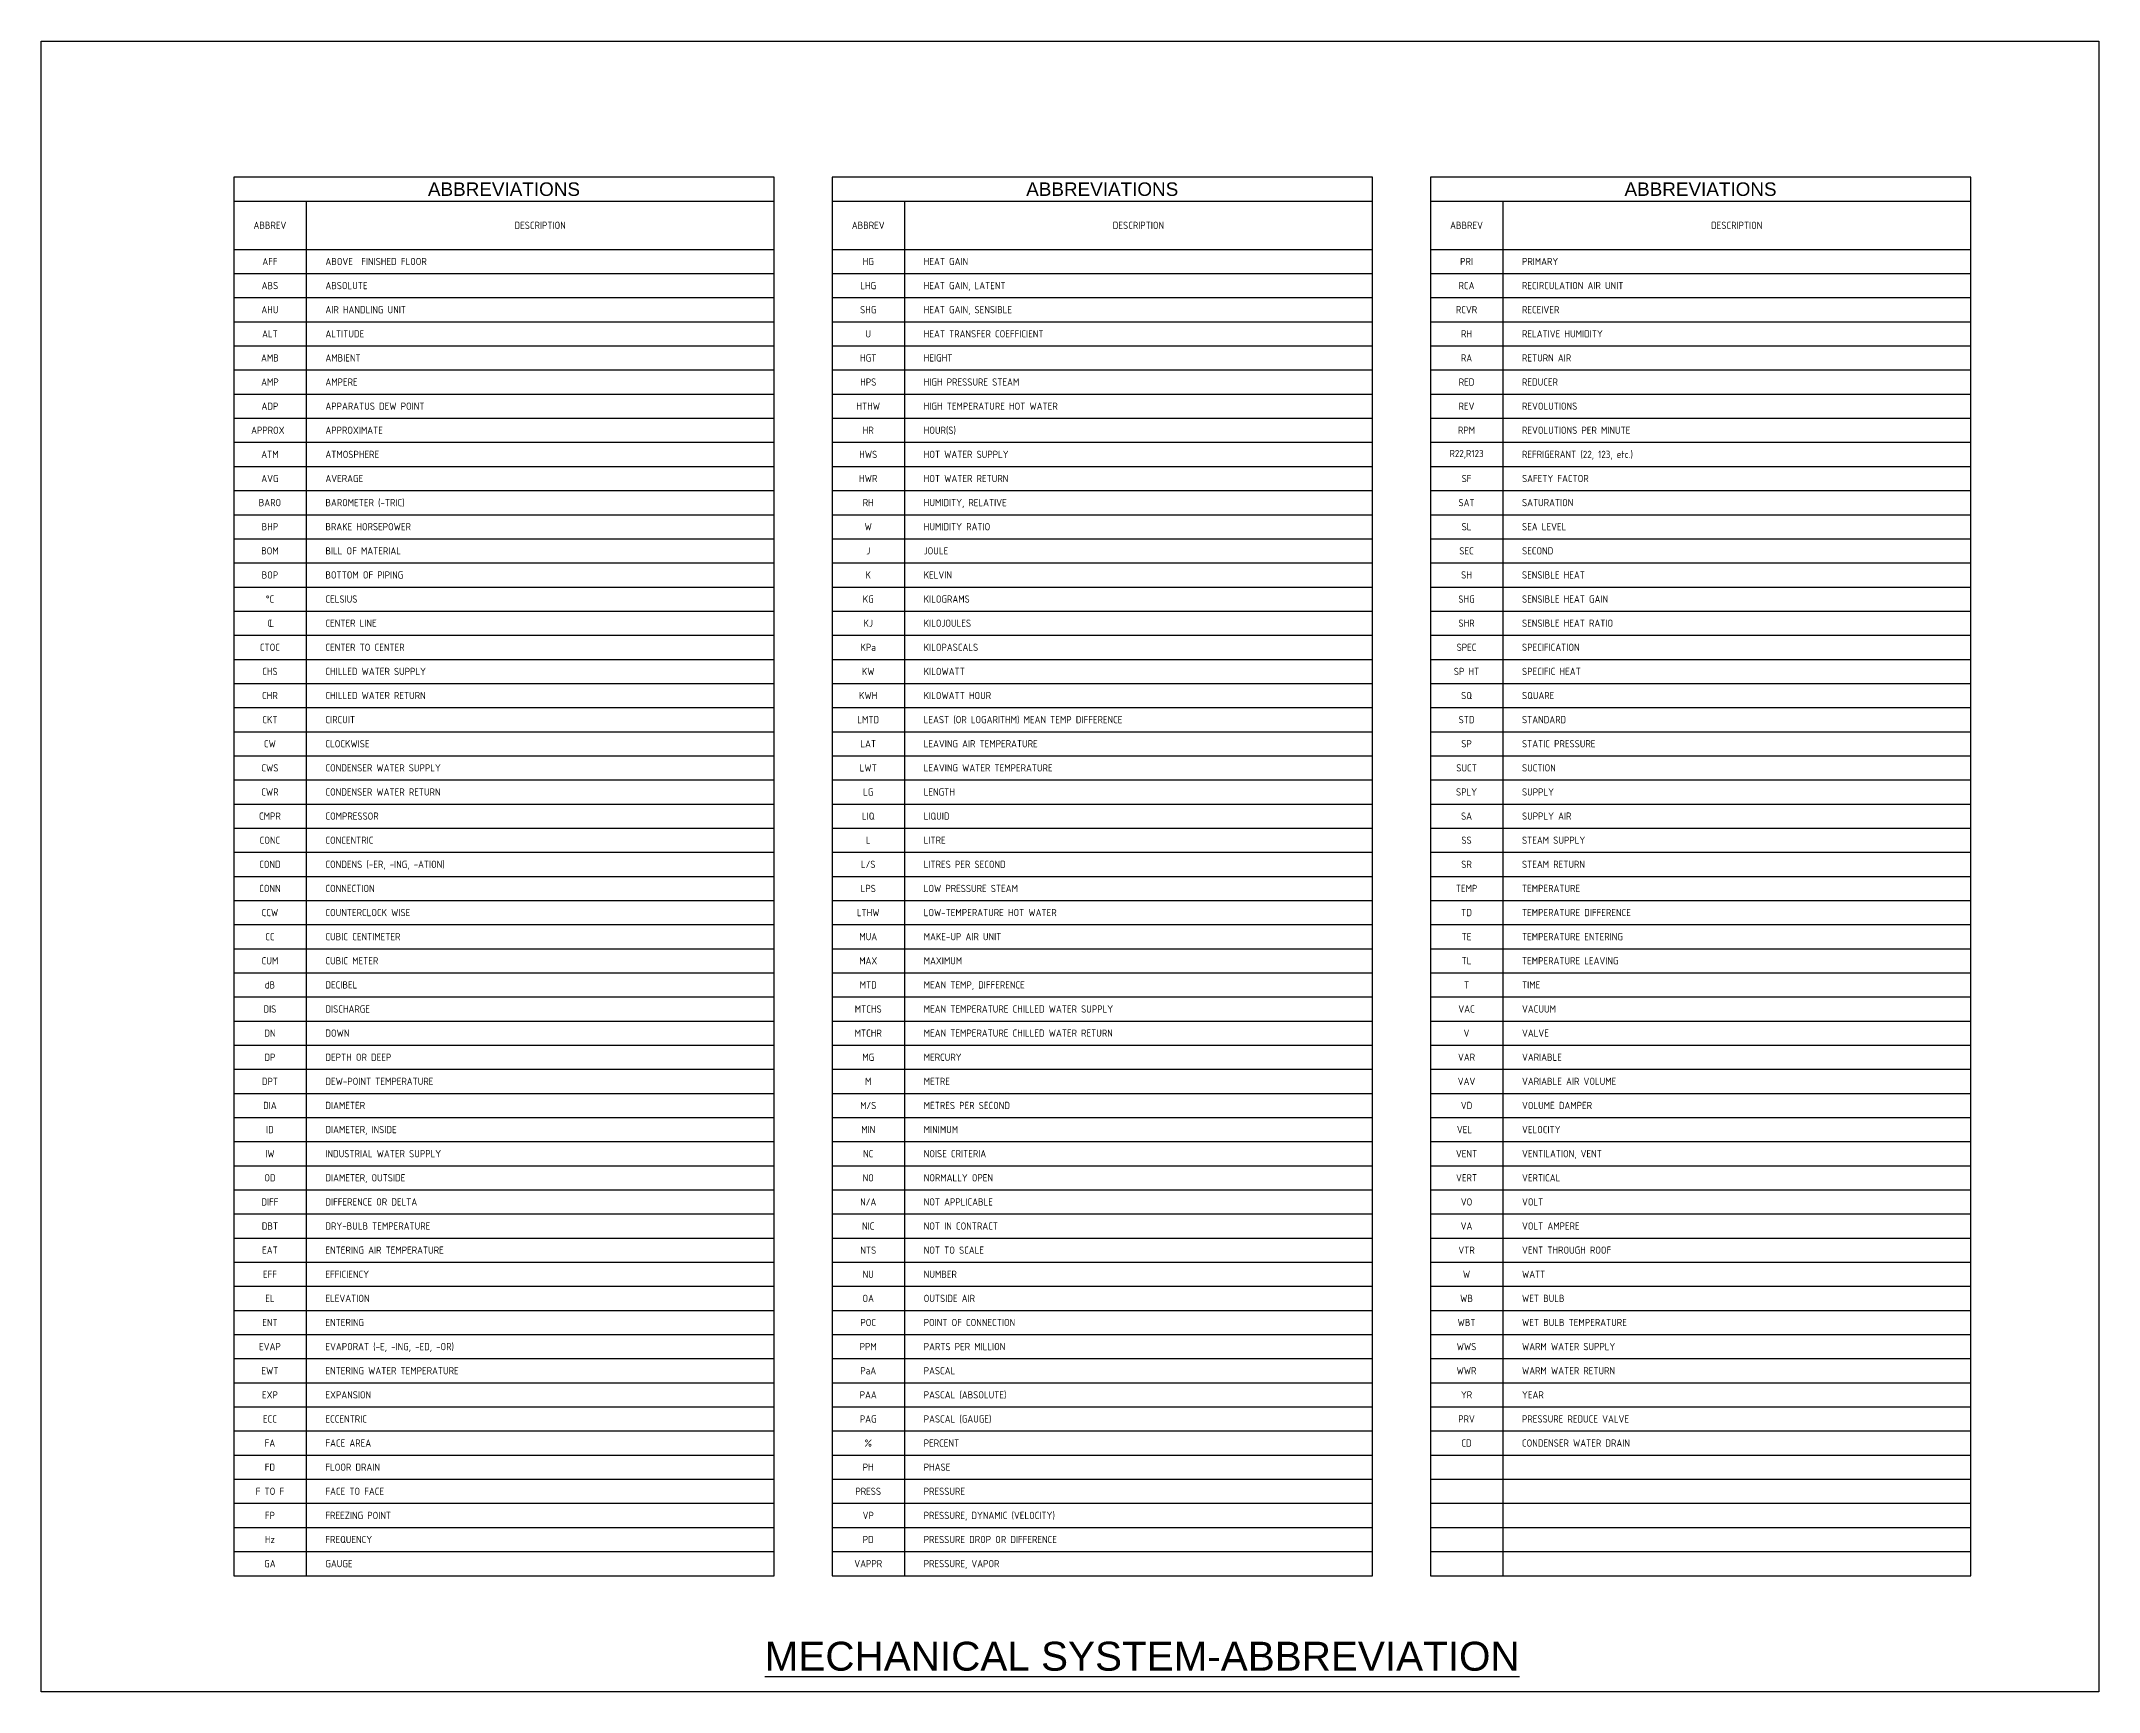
# Model space of a CAD drawing. Extents: x 41366 to 42076, y 84937 to 85507.
import ezdxf
from ezdxf.enums import TextEntityAlignment as Align

# ---------------------------------------------------------------- set-up
doc = ezdxf.new("R2010")
doc.units = 0
doc.header["$LTSCALE"] = 10
for name, color, linetype in [('M-DETL-EQ', 6, 'Continuous'), ('M-DETL-IF', 2, 'Continuous'), ('M-DETL-OF', 5, 'Continuous'), ('M-DETL-TEXT', 3, 'Continuous')]:
    doc.layers.add(name, color=color, linetype=linetype)
doc.styles.add('AA-TXT', font='isocp.shx', dxfattribs={"bigfont": 'chineset.shx'})
doc.styles.add('DD-TXT', font='arial.ttf')

msp = doc.modelspace()

# ---------------------------------------------------------------- linework, layer by layer
at = {"layer": 'DEFPOINTS', "color": 1}
msp.add_lwpolyline([(41365.57, 85507.15), (42076.35, 85507.15), (42076.35, 84936.69), (41365.57, 84936.69)], close=True, dxfattribs=at)
at = {"layer": 'M-DETL-IF'}
for p, q in [((41457.09, 85451.84), (41457.09, 84976.84)), ((41663.76, 85451.84), (41663.76, 84976.84)), ((41870.43, 85451.84), (41870.43, 84976.84)), ((41432.09, 85426.84), (41618.76, 85426.84)), ((41638.76, 85426.84), (41825.43, 85426.84)), ((41845.43, 85426.84), (42032.09, 85426.84)), ((41432.09, 85418.5), (41618.76, 85418.5)), ((41638.76, 85418.5), (41825.43, 85418.5)), ((41845.43, 85418.5), (42032.09, 85418.5)), ((41432.09, 85410.17), (41618.76, 85410.17)), ((41638.76, 85410.17), (41825.43, 85410.17)), ((41845.43, 85410.17), (42032.09, 85410.17)), ((41432.09, 85401.84), (41618.76, 85401.84)), ((41638.76, 85401.84), (41825.43, 85401.84)), ((41845.43, 85401.84), (42032.09, 85401.84)), ((41432.09, 85393.5), (41618.76, 85393.5)), ((41638.76, 85393.5), (41825.43, 85393.5)), ((41845.43, 85393.5), (42032.09, 85393.5)), ((41432.09, 85385.17), (41618.76, 85385.17)), ((41638.76, 85385.17), (41825.43, 85385.17)), ((41845.43, 85385.17), (42032.09, 85385.17)), ((41432.09, 85376.84), (41618.76, 85376.84)), ((41638.76, 85376.84), (41825.43, 85376.84)), ((41845.43, 85376.84), (42032.09, 85376.84)), ((41432.09, 85368.5), (41618.76, 85368.5)), ((41638.76, 85368.5), (41825.43, 85368.5)), ((41845.43, 85368.5), (42032.09, 85368.5)), ((41432.09, 85360.17), (41618.76, 85360.17)), ((41638.76, 85360.17), (41825.43, 85360.17)), ((41845.43, 85360.17), (42032.09, 85360.17)), ((41432.09, 85351.84), (41618.76, 85351.84)), ((41638.76, 85351.84), (41825.43, 85351.84)), ((41845.43, 85351.84), (42032.09, 85351.84)), ((41432.09, 85343.5), (41618.76, 85343.5)), ((41638.76, 85343.5), (41825.43, 85343.5)), ((41845.43, 85343.5), (42032.09, 85343.5)), ((41432.09, 85335.17), (41618.76, 85335.17)), ((41638.76, 85335.17), (41825.43, 85335.17)), ((41845.43, 85335.17), (42032.09, 85335.17)), ((41432.09, 85326.84), (41618.76, 85326.84)), ((41638.76, 85326.84), (41825.43, 85326.84)), ((41845.43, 85326.84), (42032.09, 85326.84)), ((41432.09, 85318.5), (41618.76, 85318.5)), ((41638.76, 85318.5), (41825.43, 85318.5)), ((41845.43, 85318.5), (42032.09, 85318.5)), ((41432.09, 85310.17), (41618.76, 85310.17)), ((41638.76, 85310.17), (41825.43, 85310.17)), ((41845.43, 85310.17), (42032.09, 85310.17)), ((41432.09, 85301.84), (41618.76, 85301.84)), ((41638.76, 85301.84), (41825.43, 85301.84)), ((41845.43, 85301.84), (42032.09, 85301.84)), ((41432.09, 85293.5), (41618.76, 85293.5)), ((41638.76, 85293.5), (41825.43, 85293.5)), ((41845.43, 85293.5), (42032.09, 85293.5)), ((41432.09, 85285.17), (41618.76, 85285.17)), ((41638.76, 85285.17), (41825.43, 85285.17)), ((41845.43, 85285.17), (42032.09, 85285.17)), ((41432.09, 85276.84), (41618.76, 85276.84)), ((41638.76, 85276.84), (41825.43, 85276.84)), ((41845.43, 85276.84), (42032.09, 85276.84)), ((41432.09, 85268.5), (41618.76, 85268.5)), ((41638.76, 85268.5), (41825.43, 85268.5)), ((41845.43, 85268.5), (42032.09, 85268.5)), ((41432.09, 85260.17), (41618.76, 85260.17)), ((41638.76, 85260.17), (41825.43, 85260.17)), ((41845.43, 85260.17), (42032.09, 85260.17)), ((41432.09, 85251.84), (41618.76, 85251.84)), ((41638.76, 85251.84), (41825.43, 85251.84)), ((41845.43, 85251.84), (42032.09, 85251.84)), ((41432.09, 85243.5), (41618.76, 85243.5)), ((41638.76, 85243.5), (41825.43, 85243.5)), ((41845.43, 85243.5), (42032.09, 85243.5)), ((41432.09, 85235.17), (41618.76, 85235.17)), ((41638.76, 85235.17), (41825.43, 85235.17)), ((41845.43, 85235.17), (42032.09, 85235.17)), ((41432.09, 85226.84), (41618.76, 85226.84)), ((41638.76, 85226.84), (41825.43, 85226.84)), ((41845.43, 85226.84), (42032.09, 85226.84)), ((41432.09, 85218.5), (41618.76, 85218.5)), ((41638.76, 85218.5), (41825.43, 85218.5)), ((41845.43, 85218.5), (42032.09, 85218.5)), ((41432.09, 85210.17), (41618.76, 85210.17)), ((41638.76, 85210.17), (41825.43, 85210.17)), ((41845.43, 85210.17), (42032.09, 85210.17)), ((41432.09, 85201.84), (41618.76, 85201.84)), ((41638.76, 85201.84), (41825.43, 85201.84)), ((41845.43, 85201.84), (42032.09, 85201.84)), ((41432.09, 85193.5), (41618.76, 85193.5)), ((41638.76, 85193.5), (41825.43, 85193.5)), ((41845.43, 85193.5), (42032.09, 85193.5)), ((41432.09, 85185.17), (41618.76, 85185.17)), ((41638.76, 85185.17), (41825.43, 85185.17)), ((41845.43, 85185.17), (42032.09, 85185.17)), ((41432.09, 85176.84), (41618.76, 85176.84)), ((41638.76, 85176.84), (41825.43, 85176.84)), ((41845.43, 85176.84), (42032.09, 85176.84)), ((41432.09, 85168.5), (41618.76, 85168.5)), ((41638.76, 85168.5), (41825.43, 85168.5)), ((41845.43, 85168.5), (42032.09, 85168.5)), ((41432.09, 85160.17), (41618.76, 85160.17)), ((41638.76, 85160.17), (41825.43, 85160.17)), ((41845.43, 85160.17), (42032.09, 85160.17)), ((41432.09, 85151.84), (41618.76, 85151.84)), ((41638.76, 85151.84), (41825.43, 85151.84)), ((41845.43, 85151.84), (42032.09, 85151.84)), ((41432.09, 85143.5), (41618.76, 85143.5)), ((41638.76, 85143.5), (41825.43, 85143.5)), ((41845.43, 85143.5), (42032.09, 85143.5)), ((41432.09, 85135.17), (41618.76, 85135.17)), ((41638.76, 85135.17), (41825.43, 85135.17)), ((41845.43, 85135.17), (42032.09, 85135.17)), ((41432.09, 85126.84), (41618.76, 85126.84)), ((41638.76, 85126.84), (41825.43, 85126.84)), ((41845.43, 85126.84), (42032.09, 85126.84)), ((41432.09, 85118.5), (41618.76, 85118.5)), ((41638.76, 85118.5), (41825.43, 85118.5)), ((41845.43, 85118.5), (42032.09, 85118.5)), ((41432.09, 85110.17), (41618.76, 85110.17)), ((41638.76, 85110.17), (41825.43, 85110.17)), ((41845.43, 85110.17), (42032.09, 85110.17)), ((41432.09, 85101.84), (41618.76, 85101.84)), ((41638.76, 85101.84), (41825.43, 85101.84)), ((41845.43, 85101.84), (42032.09, 85101.84)), ((41432.09, 85093.5), (41618.76, 85093.5)), ((41638.76, 85093.5), (41825.43, 85093.5)), ((41845.43, 85093.5), (42032.09, 85093.5)), ((41432.09, 85085.17), (41618.76, 85085.17)), ((41638.76, 85085.17), (41825.43, 85085.17)), ((41845.43, 85085.17), (42032.09, 85085.17)), ((41432.09, 85076.84), (41618.76, 85076.84)), ((41638.76, 85076.84), (41825.43, 85076.84)), ((41845.43, 85076.84), (42032.09, 85076.84)), ((41432.09, 85068.5), (41618.76, 85068.5)), ((41638.76, 85068.5), (41825.43, 85068.5)), ((41845.43, 85068.5), (42032.09, 85068.5)), ((41432.09, 85060.17), (41618.76, 85060.17)), ((41638.76, 85060.17), (41825.43, 85060.17)), ((41845.43, 85060.17), (42032.09, 85060.17)), ((41432.09, 85051.84), (41618.76, 85051.84)), ((41638.76, 85051.84), (41825.43, 85051.84)), ((41845.43, 85051.84), (42032.09, 85051.84)), ((41432.09, 85043.5), (41618.76, 85043.5)), ((41638.76, 85043.5), (41825.43, 85043.5)), ((41845.43, 85043.5), (42032.09, 85043.5)), ((41432.09, 85035.17), (41618.76, 85035.17)), ((41638.76, 85035.17), (41825.43, 85035.17)), ((41845.43, 85035.17), (42032.09, 85035.17)), ((41432.09, 85026.84), (41618.76, 85026.84)), ((41638.76, 85026.84), (41825.43, 85026.84)), ((41845.43, 85026.84), (42032.09, 85026.84)), ((41432.09, 85018.5), (41618.76, 85018.5)), ((41638.76, 85018.5), (41825.43, 85018.5)), ((41845.43, 85018.5), (42032.09, 85018.5)), ((41432.09, 85010.17), (41618.76, 85010.17)), ((41638.76, 85010.17), (41825.43, 85010.17)), ((41845.43, 85010.17), (42032.09, 85010.17)), ((41432.09, 85001.84), (41618.76, 85001.84)), ((41638.76, 85001.84), (41825.43, 85001.84)), ((41845.43, 85001.84), (42032.09, 85001.84)), ((41432.09, 84993.5), (41618.76, 84993.5)), ((41638.76, 84993.5), (41825.43, 84993.5)), ((41845.43, 84993.5), (42032.09, 84993.5)), ((41432.09, 84985.17), (41618.76, 84985.17)), ((41638.76, 84985.17), (41825.43, 84985.17)), ((41845.43, 84985.17), (42032.09, 84985.17))]:
    msp.add_line(p, q, dxfattribs=at)
at = {"layer": 'M-DETL-OF'}
for p, q in [((41618.76, 85460.17), (41432.09, 85460.17)), ((41432.09, 85460.17), (41432.09, 84976.84)), ((41618.76, 84976.84), (41618.76, 85460.17)), ((41638.76, 85460.17), (41638.76, 84976.84)), ((41825.43, 85460.17), (41638.76, 85460.17)), ((41825.43, 84976.84), (41825.43, 85460.17)), ((42032.09, 85460.17), (41845.43, 85460.17)), ((41845.43, 85460.17), (41845.43, 84976.84)), ((42032.09, 84976.84), (42032.09, 85460.17)), ((41432.09, 85451.84), (41618.76, 85451.84)), ((41638.76, 85451.84), (41825.43, 85451.84)), ((41845.43, 85451.84), (42032.09, 85451.84)), ((41432.09, 85435.17), (41618.76, 85435.17)), ((41638.76, 85435.17), (41825.43, 85435.17)), ((41845.43, 85435.17), (42032.09, 85435.17)), ((41432.09, 84976.84), (41618.76, 84976.84)), ((41638.76, 84976.84), (41825.43, 84976.84)), ((41845.43, 84976.84), (42032.09, 84976.84))]:
    msp.add_line(p, q, dxfattribs=at)

# ---------------------------------------------------------------- texts
at = {"layer": 'M-DETL-EQ', "style": 'DD-TXT'}
for s, height, p in [('ABBREVIATIONS', 4.6667, (41525.43, 85456)), ('ABBREVIATIONS', 4.6667, (41732.09, 85456)), ('ABBREVIATIONS', 4.6667, (41938.76, 85456)), ('%%uMECHANICAL SYSTEM-ABBREVIATION', 10, (41745.89, 84949.01))]:
    msp.add_text(s, height=height, dxfattribs=at).set_placement(p, align=Align.MIDDLE)
at = {"layer": 'M-DETL-TEXT', "style": 'AA-TXT'}
for s, p in [('ABBREV', (41444.59, 85443.5)), ('DESCRIPTION', (41537.93, 85443.5)), ('ABBREV', (41651.26, 85443.5)), ('DESCRIPTION', (41744.59, 85443.5)), ('ABBREV', (41857.93, 85443.5)), ('DESCRIPTION', (41951.26, 85443.5)), ('AFF', (41444.59, 85431)), ('HG', (41651.26, 85431)), ('PRI', (41857.93, 85431)), ('ABS', (41444.59, 85422.67)), ('LHG', (41651.26, 85422.67)), ('RCA', (41857.93, 85422.67)), ('AHU', (41444.59, 85414.34)), ('SHG', (41651.26, 85414.34)), ('RCVR', (41857.93, 85414.34)), ('ALT', (41444.59, 85406)), ('U', (41651.26, 85406)), ('RH', (41857.93, 85406)), ('AMB', (41444.59, 85397.67)), ('HGT', (41651.26, 85397.67)), ('RA', (41857.93, 85397.67)), ('AMP', (41444.59, 85389.34)), ('HPS', (41651.26, 85389.34)), ('RED', (41857.93, 85389.34)), ('ADP', (41444.59, 85381)), ('HTHW', (41651.26, 85381)), ('REV', (41857.93, 85381)), ('APPROX ', (41444.59, 85372.67)), ('HR', (41651.26, 85372.67)), ('RPM', (41857.93, 85372.67)), ('ATM', (41444.59, 85364.34)), ('HWS', (41651.26, 85364.34)), ('R22,R123', (41857.93, 85364.34)), ('AVG', (41444.59, 85356)), ('HWR', (41651.26, 85356)), ('SF', (41857.93, 85356)), ('BARO', (41444.59, 85347.67)), ('RH', (41651.26, 85347.67)), ('SAT', (41857.93, 85347.67)), ('BHP', (41444.59, 85339.34)), ('W', (41651.26, 85339.34)), ('SL', (41857.93, 85339.34)), ('BOM', (41444.59, 85331)), ('J', (41651.26, 85331)), ('SEC', (41857.93, 85331)), ('BOP', (41444.59, 85322.67)), ('K', (41651.26, 85322.67)), ('SH', (41857.93, 85322.67)), ('%%DC', (41444.59, 85314.34)), ('KG', (41651.26, 85314.34)), ('SHG', (41857.93, 85314.34)), ('C', (41444.59, 85306)), ('L', (41445.25, 85305.89)), ('KJ', (41651.26, 85306)), ('SHR', (41857.93, 85306)), ('CTOC', (41444.59, 85297.67)), ('KPa', (41651.26, 85297.67)), ('SPEC', (41857.93, 85297.67)), ('CHS', (41444.59, 85289.34)), ('KW', (41651.26, 85289.34)), ('SP HT', (41857.93, 85289.34)), ('CHR', (41444.59, 85281)), ('KWH', (41651.26, 85281)), ('SQ', (41857.93, 85281)), ('CKT', (41444.59, 85272.67)), ('LMTD', (41651.26, 85272.67)), ('STD', (41857.93, 85272.67)), ('CW', (41444.59, 85264.34)), ('LAT', (41651.26, 85264.34)), ('SP', (41857.93, 85264.34)), ('CWS', (41444.59, 85256)), ('LWT', (41651.26, 85256)), ('SUCT', (41857.93, 85256)), ('CWR', (41444.59, 85247.67)), ('LG', (41651.26, 85247.67)), ('SPLY', (41857.93, 85247.67)), ('CMPR', (41444.59, 85239.34)), ('LIQ', (41651.26, 85239.34)), ('SA', (41857.93, 85239.34)), ('CONC', (41444.59, 85231)), ('L', (41651.26, 85231)), ('SS', (41857.93, 85231)), ('COND', (41444.59, 85222.67)), ('L/S', (41651.26, 85222.67)), ('SR', (41857.93, 85222.67)), ('CONN', (41444.59, 85214.34)), ('LPS', (41651.26, 85214.34)), ('TEMP', (41857.93, 85214.34)), ('CCW', (41444.59, 85206)), ('LTHW', (41651.26, 85206)), ('TD', (41857.93, 85206)), ('CC', (41444.59, 85197.67)), ('MUA', (41651.26, 85197.67)), ('TE', (41857.93, 85197.67)), ('CUM', (41444.59, 85189.34)), ('MAX', (41651.26, 85189.34)), ('TL', (41857.93, 85189.34)), ('dB', (41444.59, 85181)), ('MTD', (41651.26, 85181)), ('T', (41857.93, 85181)), ('DIS', (41444.59, 85172.67)), ('MTCHS', (41651.26, 85172.67)), ('VAC', (41857.93, 85172.67)), ('DN', (41444.59, 85164.34)), ('MTCHR', (41651.26, 85164.34)), ('V', (41857.93, 85164.34)), ('DP', (41444.59, 85156)), ('MG', (41651.26, 85156)), ('VAR', (41857.93, 85156)), ('DPT', (41444.59, 85147.67)), ('M', (41651.26, 85147.67)), ('VAV', (41857.93, 85147.67)), ('DIA', (41444.59, 85139.34)), ('M/S', (41651.26, 85139.34)), ('VD', (41857.93, 85139.34)), ('ID', (41444.59, 85131)), ('MIN', (41651.26, 85131)), ('VEL ', (41857.93, 85131)), ('IW', (41444.59, 85122.67)), ('NC', (41651.26, 85122.67)), ('VENT', (41857.93, 85122.67)), ('OD', (41444.59, 85114.34)), ('NO', (41651.26, 85114.34)), ('VERT', (41857.93, 85114.34)), ('DIFF', (41444.59, 85106)), ('N/A', (41651.26, 85106)), ('VO', (41857.93, 85106)), ('DBT', (41444.59, 85097.67)), ('NIC', (41651.26, 85097.67)), ('VA', (41857.93, 85097.67)), ('EAT', (41444.59, 85089.34)), ('NTS', (41651.26, 85089.34)), ('VTR', (41857.93, 85089.34)), ('EFF', (41444.59, 85081)), ('NU', (41651.26, 85081)), ('W', (41857.93, 85081)), ('EL', (41444.59, 85072.67)), ('OA', (41651.26, 85072.67)), ('WB', (41857.93, 85072.67)), ('ENT', (41444.59, 85064.34)), ('POC', (41651.26, 85064.34)), ('WBT', (41857.93, 85064.34)), ('EVAP', (41444.59, 85056)), ('PPM', (41651.26, 85056)), ('WWS', (41857.93, 85056)), ('EWT', (41444.59, 85047.67)), ('PaA', (41651.26, 85047.67)), ('WWR', (41857.93, 85047.67)), ('EXP', (41444.59, 85039.34)), ('PAA', (41651.26, 85039.34)), ('YR', (41857.93, 85039.34)), ('ECC', (41444.59, 85031)), ('PAG', (41651.26, 85031)), ('PRV', (41857.93, 85031)), ('FA', (41444.59, 85022.67)), ('%', (41651.26, 85022.67)), ('CD', (41857.93, 85022.67)), ('FD', (41444.59, 85014.34)), ('PH', (41651.26, 85014.34)), ('F TO F', (41444.59, 85006)), ('PRESS', (41651.26, 85006)), ('FP', (41444.59, 84997.67)), ('VP', (41651.26, 84997.67)), ('Hz', (41444.59, 84989.34)), ('PD', (41651.26, 84989.34)), ('GA', (41444.59, 84981)), ('VAPPR', (41651.26, 84981))]:
    msp.add_text(s, height=2.5, dxfattribs=at).set_placement(p, align=Align.MIDDLE)
for s, p in [('ABOVE  FINISHED FLOOR', (41463.76, 85431)), ('HEAT GAIN', (41670.43, 85431)), ('PRIMARY', (41877.09, 85431)), ('ABSOLUTE', (41463.76, 85422.67)), ('HEAT GAIN, LATENT', (41670.43, 85422.67)), ('RECIRCULATION AIR UNIT', (41877.09, 85422.67)), ('AIR HANDLING UNIT', (41463.76, 85414.34)), ('HEAT GAIN, SENSIBLE', (41670.43, 85414.34)), ('RECEIVER', (41877.09, 85414.34)), ('ALTITUDE', (41463.76, 85406)), ('HEAT TRANSFER COEFFICIENT', (41670.43, 85406)), ('RELATIVE HUMIDITY', (41877.09, 85406)), ('AMBIENT', (41463.76, 85397.67)), ('HEIGHT', (41670.43, 85397.67)), ('RETURN AIR', (41877.09, 85397.67)), ('AMPERE', (41463.76, 85389.34)), ('HIGH PRESSURE STEAM', (41670.43, 85389.34)), ('REDUCER', (41877.09, 85389.34)), ('APPARATUS DEW POINT', (41463.76, 85381)), ('HIGH TEMPERATURE HOT WATER', (41670.43, 85381)), ('REVOLUTIONS', (41877.09, 85381)), ('APPROXIMATE', (41463.76, 85372.67)), ('HOUR(S)', (41670.43, 85372.67)), ('REVOLUTIONS PER MINUTE', (41877.09, 85372.67)), ('ATMOSPHERE', (41463.76, 85364.34)), ('HOT WATER SUPPLY', (41670.43, 85364.34)), ('REFRIGERANT (22, 123, etc.)', (41877.09, 85364.34)), ('AVERAGE', (41463.76, 85356)), ('HOT WATER RETURN', (41670.43, 85356)), ('SAFETY FACTOR', (41877.09, 85356)), ('BAROMETER (-TRIC)', (41463.76, 85347.67)), ('HUMIDITY, RELATIVE', (41670.43, 85347.67)), ('SATURATION', (41877.09, 85347.67)), ('BRAKE HORSEPOWER', (41463.76, 85339.34)), ('HUMIDITY RATIO', (41670.43, 85339.34)), ('SEA LEVEL', (41877.09, 85339.34)), ('BILL OF MATERIAL', (41463.76, 85331)), ('JOULE', (41670.43, 85331)), ('SECOND', (41877.09, 85331)), ('BOTTOM OF PIPING', (41463.76, 85322.67)), ('KELVIN', (41670.43, 85322.67)), ('SENSIBLE HEAT', (41877.09, 85322.67)), ('CELSIUS', (41463.76, 85314.34)), ('KILOGRAMS', (41670.43, 85314.34)), ('SENSIBLE HEAT GAIN', (41877.09, 85314.34)), ('CENTER LINE', (41463.76, 85306)), ('KILOJOULES', (41670.43, 85306)), ('SENSIBLE HEAT RATIO', (41877.09, 85306)), ('CENTER TO CENTER', (41463.76, 85297.67)), ('KILOPASCALS', (41670.43, 85297.67)), ('SPECIFICATION', (41877.09, 85297.67)), ('CHILLED WATER SUPPLY', (41463.76, 85289.34)), ('KILOWATT', (41670.43, 85289.34)), ('SPECIFIC HEAT', (41877.09, 85289.34)), ('CHILLED WATER RETURN', (41463.76, 85281)), ('KILOWATT HOUR', (41670.43, 85281)), ('SQUARE', (41877.09, 85281)), ('CIRCUIT', (41463.76, 85272.67)), ('LEAST (OR LOGARITHM) MEAN TEMP DIFFERENCE', (41670.43, 85272.67)), ('STANDARD', (41877.09, 85272.67)), ('CLOCKWISE', (41463.76, 85264.34)), ('LEAVING AIR TEMPERATURE', (41670.43, 85264.34)), ('STATIC PRESSURE', (41877.09, 85264.34)), ('CONDENSER WATER SUPPLY', (41463.76, 85256)), ('LEAVING WATER TEMPERATURE', (41670.43, 85256)), ('SUCTION', (41877.09, 85256)), ('CONDENSER WATER RETURN', (41463.76, 85247.67)), ('LENGTH', (41670.43, 85247.67)), ('SUPPLY', (41877.09, 85247.67)), ('COMPRESSOR', (41463.76, 85239.34)), ('LIQUID', (41670.43, 85239.34)), ('SUPPLY AIR', (41877.09, 85239.34)), ('CONCENTRIC', (41463.76, 85231)), ('LITRE', (41670.43, 85231)), ('STEAM SUPPLY', (41877.09, 85231)), ('CONDENS (-ER, -ING, -ATION)', (41463.76, 85222.67)), ('LITRES PER SECOND', (41670.43, 85222.67)), ('STEAM RETURN', (41877.09, 85222.67)), ('CONNECTION', (41463.76, 85214.34)), ('LOW PRESSURE STEAM', (41670.43, 85214.34)), ('TEMPERATURE', (41877.09, 85214.34)), ('COUNTERCLOCK WISE', (41463.76, 85206)), ('LOW-TEMPERATURE HOT WATER', (41670.43, 85206)), ('TEMPERATURE DIFFERENCE', (41877.09, 85206)), ('CUBIC CENTIMETER', (41463.76, 85197.67)), ('MAKE-UP AIR UNIT', (41670.43, 85197.67)), ('TEMPERATURE ENTERING', (41877.09, 85197.67)), ('CUBIC METER', (41463.76, 85189.34)), ('MAXIMUM', (41670.43, 85189.34)), ('TEMPERATURE LEAVING', (41877.09, 85189.34)), ('DECIBEL', (41463.76, 85181)), ('MEAN TEMP, DIFFERENCE', (41670.43, 85181)), ('TIME', (41877.09, 85181)), ('DISCHARGE', (41463.76, 85172.67)), ('MEAN TEMPERATURE CHILLED WATER SUPPLY', (41670.43, 85172.67)), ('VACUUM', (41877.09, 85172.67)), ('DOWN', (41463.76, 85164.34)), ('MEAN TEMPERATURE CHILLED WATER RETURN', (41670.43, 85164.34)), ('VALVE', (41877.09, 85164.34)), ('DEPTH OR DEEP', (41463.76, 85156)), ('MERCURY', (41670.43, 85156)), ('VARIABLE', (41877.09, 85156)), ('DEW-POINT TEMPERATURE', (41463.76, 85147.67)), ('METRE', (41670.43, 85147.67)), ('VARIABLE AIR VOLUME', (41877.09, 85147.67)), ('DIAMETER', (41463.76, 85139.34)), ('METRES PER SECOND', (41670.43, 85139.34)), ('VOLUME DAMPER', (41877.09, 85139.34)), ('DIAMETER, INSIDE', (41463.76, 85131)), ('MINIMUM', (41670.43, 85131)), ('VELOCITY', (41877.09, 85131)), ('INDUSTRIAL WATER SUPPLY', (41463.76, 85122.67)), ('NOISE CRITERIA', (41670.43, 85122.67)), ('VENTILATION, VENT', (41877.09, 85122.67)), ('DIAMETER, OUTSIDE', (41463.76, 85114.34)), ('NORMALLY OPEN', (41670.43, 85114.34)), ('VERTICAL', (41877.09, 85114.34)), ('DIFFERENCE OR DELTA', (41463.76, 85106)), ('NOT APPLICABLE', (41670.43, 85106)), ('VOLT', (41877.09, 85106)), ('DRY-BULB TEMPERATURE', (41463.76, 85097.67)), ('NOT IN CONTRACT', (41670.43, 85097.67)), ('VOLT AMPERE', (41877.09, 85097.67)), ('ENTERING AIR TEMPERATURE', (41463.76, 85089.34)), ('NOT TO SCALE', (41670.43, 85089.34)), ('VENT THROUGH ROOF', (41877.09, 85089.34)), ('EFFICIENCY', (41463.76, 85081)), ('NUMBER', (41670.43, 85081)), ('WATT', (41877.09, 85081)), ('ELEVATION', (41463.76, 85072.67)), ('OUTSIDE AIR', (41670.43, 85072.67)), ('WET BULB', (41877.09, 85072.67)), ('ENTERING', (41463.76, 85064.34)), ('POINT OF CONNECTION', (41670.43, 85064.34)), ('WET BULB TEMPERATURE', (41877.09, 85064.34)), ('EVAPORAT (-E, -ING, -ED, -OR)', (41463.76, 85056)), ('PARTS PER MILLION', (41670.43, 85056)), ('WARM WATER SUPPLY', (41877.09, 85056)), ('ENTERING WATER TEMPERATURE', (41463.76, 85047.67)), ('PASCAL', (41670.43, 85047.67)), ('WARM WATER RETURN', (41877.09, 85047.67)), ('EXPANSION', (41463.76, 85039.34)), ('PASCAL (ABSOLUTE)', (41670.43, 85039.34)), ('YEAR', (41877.09, 85039.34)), ('ECCENTRIC', (41463.76, 85031)), ('PASCAL (GAUGE)', (41670.43, 85031)), ('PRESSURE REDUCE VALVE', (41877.09, 85031)), ('FACE AREA', (41463.76, 85022.67)), ('PERCENT', (41670.43, 85022.67)), ('CONDENSER WATER DRAIN', (41877.09, 85022.67)), ('FLOOR DRAIN', (41463.76, 85014.34)), ('PHASE', (41670.43, 85014.34)), ('FACE TO FACE', (41463.76, 85006)), ('PRESSURE', (41670.43, 85006)), ('FREEZING POINT', (41463.76, 84997.67)), ('PRESSURE, DYNAMIC (VELOCITY)', (41670.43, 84997.67)), ('FREQUENCY', (41463.76, 84989.34)), ('PRESSURE DROP OR DIFFERENCE', (41670.43, 84989.34)), ('GAUGE', (41463.76, 84981)), ('PRESSURE, VAPOR', (41670.43, 84981))]:
    msp.add_text(s, height=2.5, dxfattribs=at).set_placement(p, align=Align.MIDDLE_LEFT)

doc.saveas('drawing.dxf')
